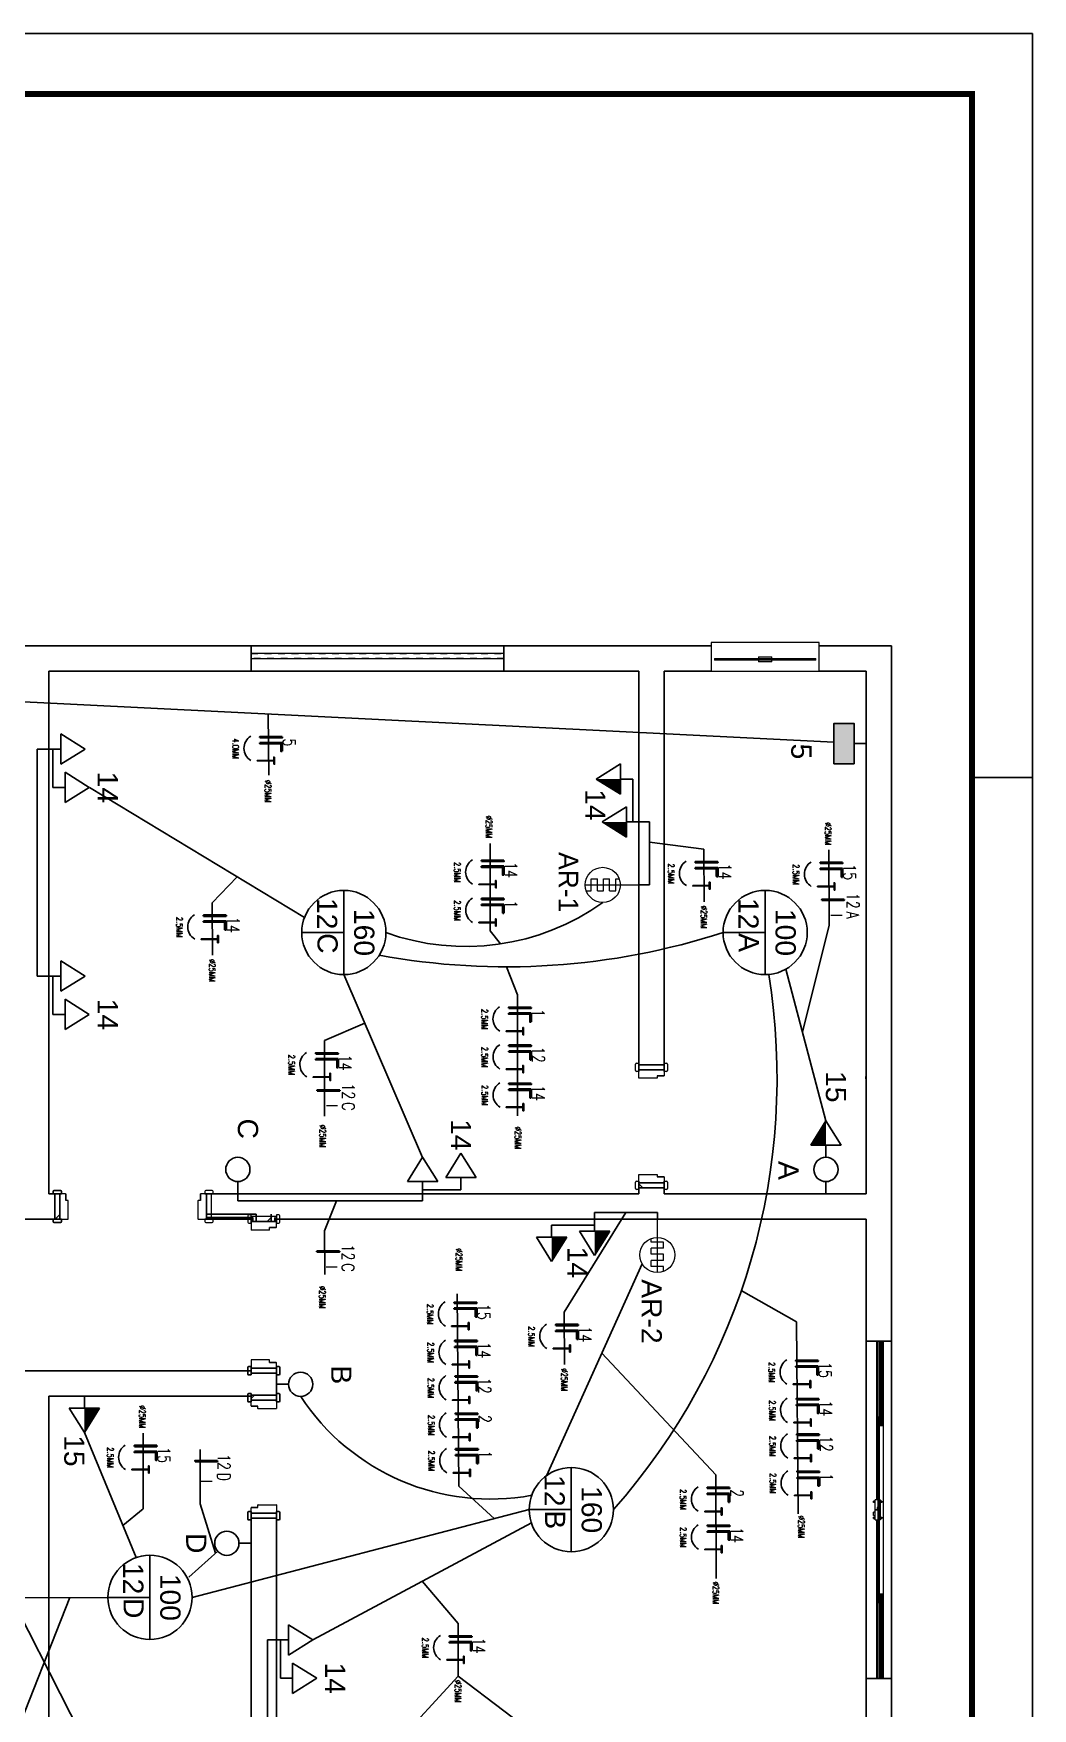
# Model space of a CAD drawing. Header units: metres. Extents: x 2012 to 4043, y 2396 to 4846.
# Drawn here: x 2147.51 to 2162.28, y 2409.18 to 2433.94 of the extents above; entities that cross this region are included whole.
import ezdxf
from ezdxf.enums import TextEntityAlignment as Align

# ---------------------------------------------------------------- set-up
doc = ezdxf.new("R2010")
doc.units = ezdxf.units.M
doc.linetypes.add('HIDDEN', pattern=[9.525, 6.35, -3.175])
doc.linetypes.add('Traço Curto', pattern=[0.0012, 0.0006, -0.0006])
for name, color, linetype, lineweight in [('A-FLOR-PATT', 8, 'Continuous', 9), ('A-GLAZ', 151, 'Continuous', 9), ('LAYERCOMUM', 252, 'Continuous', 25), ('REDE ELETRICA', 7, 'Continuous', 9), ('TOMADAS', 20, 'Continuous', 13)]:
    doc.layers.add(name, color=color, linetype=linetype, lineweight=lineweight)
for name, color, linetype in [('ARQ-ALVNARIA (Paredes)', 4, 'Continuous'), ('ARQ-ESQ-01', 1, 'Continuous'), ('ARQ-FOLHA', 7, 'Continuous'), ('ELETRODUTO EMBUTIDO LAJE PAREDE', 2, 'Continuous'), ('ELETRODUTO EMBUTIDO PISO', 2, 'HIDDEN'), ('ELETRODUTO LUMINÁRIA', 3, 'Continuous'), ('PDF3_DI-Barramento Fase 3', 4, 'Continuous'), ('PENA1', 2, 'Continuous')]:
    doc.layers.add(name, color=color, linetype=linetype)
doc.styles.add('GYN_Carimbo_Página', font='arial.ttf', dxfattribs={"height": 0.6})
doc.styles.add('GYN_Dispositivos', font='arial.ttf', dxfattribs={"height": 0.2})
doc.styles.add('ROMAND', font='romand__.ttf', dxfattribs={"width": 0.75})
doc.styles.get("Standard").update_dxf_attribs({"font": 'arial.ttf'})

# ---------------------------------------------------------------- blocks, each defined once
blk = doc.blocks.new('FOLHA A2')
at = {"layer": 'ARQ-FOLHA'}
for p, q in [((594, 0), (0, 0)), ((594, -420), (594, 0)), ((584, -123), (594, -123))]:
    blk.add_line(p, q, dxfattribs=at)
at = {"layer": 'ARQ-FOLHA', "const_width": 1}
blk.add_lwpolyline([(25, -410), (584, -410), (584, -10), (25, -10), (25, -410)], dxfattribs=at)
blk = doc.blocks.new('Janela de Vidro Temperado - 4 folhas _v01_ - 200 x 120 cm-1323315-1º PAVIMENTO')
at = {"layer": 'A-GLAZ', "linetype": 'Traço Curto'}
for p, q in [((-0.75, 0.075), (-0.75, -0.075)), ((-0.75, 0.03), (0.75, 0.03)), ((0.75, 0), (-0.75, 0)), ((0.75, 0.075), (0.75, -0.075))]:
    blk.add_line(p, q, dxfattribs=at)
at = {"layer": 'A-GLAZ'}
for p, q in [((-0.75, 0.03), (-0.75, 0)), ((0.75, 0.03), (-0.75, 0.03)), ((0.75, 0), (0.75, 0.03)), ((-0.75, 0), (0.75, 0))]:
    blk.add_line(p, q, dxfattribs=at)
blk = doc.blocks.new('*U94')
for p, q in [((-0.373, 0), (-0.416, 0)), ((0.373, 0), (-0.373, 0)), ((0, 0), (0, -0.373)), ((0.373, 0), (0.416, 0)), ((0, -0.373), (0, -0.416))]:
    blk.add_line(p, q)
blk.add_circle((0, 0), 0.416)
at = {"color": 7, "style": 'GYN_Dispositivos'}
blk.add_attdef('P', text='', height=0.2, dxfattribs=at).set_placement((0, 0.16), align=Align.BOTTOM_CENTER)
blk.add_attdef('CI', text='', height=0.2, dxfattribs=at).set_placement((-0.16, 0), align=Align.TOP_RIGHT)
blk.add_attdef('CM', text='', height=0.2, dxfattribs=at).set_placement((0.16, 0), align=Align.TOP_LEFT)
blk = doc.blocks.new('*U86')
for points in [[(0, 0.36), (-0.075, 0.24), (0, 0.24)], [(0, 0.24), (-0.075, 0.24), (-0.15, 0.12), (0, 0.12)]]:
    blk.add_hatch(color=256).paths.add_polyline_path(points)
for p, q in [((0, 0.36), (-0.15, 0.12)), ((0.15, 0.12), (0, 0.36)), ((-0.15, 0.12), (0.15, 0.12)), ((0, 0.12), (0, 0))]:
    blk.add_line(p, q)
at = {"layer": 'REDE ELETRICA', "style": 'GYN_Carimbo_Página'}
blk.add_attdef('CIRCUITO', text='', height=0.2, dxfattribs=at).set_placement((0, 0.542), align=Align.MIDDLE_CENTER)
blk = doc.blocks.new('*U81')
blk.add_line((0, 0.12), (0, 0))
blk.add_circle((0, 0.24), 0.12)
at = {"layer": 'REDE ELETRICA', "style": 'GYN_Carimbo_Página'}
blk.add_attdef('COMANDO', text='', height=0.2, dxfattribs=at).set_placement((0, 0.542), align=Align.MIDDLE_CENTER)
blk = doc.blocks.new('*U87')
blk.add_hatch(color=256).paths.add_polyline_path([(-0.2, 0.32), (-0.2, 0.12), (0.2, 0.12), (0.2, 0.32)])
blk.add_line((0, 0.12), (0, 0))
blk.add_lwpolyline([(-0.2, 0.12), (0.2, 0.12), (0.2, 0.32), (-0.2, 0.32)], close=True)
at = {"layer": 'REDE ELETRICA', "style": 'GYN_Carimbo_Página'}
blk.add_attdef('CIRCUITO', text='', height=0.2, dxfattribs=at).set_placement((0, 0.542), align=Align.MIDDLE_CENTER)
blk = doc.blocks.new('*U85')
for p, q in [((0, 0.36), (-0.15, 0.12)), ((0.15, 0.12), (0, 0.36)), ((-0.15, 0.12), (0.15, 0.12)), ((0, 0.12), (0, 0))]:
    blk.add_line(p, q)
at = {"layer": 'REDE ELETRICA', "style": 'GYN_Carimbo_Página'}
blk.add_attdef('CIRCUITO', text='', height=0.2, dxfattribs=at).set_placement((0, 0.542), align=Align.MIDDLE_CENTER)
blk = doc.blocks.new('TomadaAr')
at = {"layer": 'TOMADAS', "ltscale": 3}
for p, q in [((-0.0363, 0.311), (-0.0363, 0.2816)), ((0, 0.3175), (0, 0)), ((-0.0363, 0.2816), (0.0363, 0.2816)), ((-0.0363, 0.2453), (0.0363, 0.2453)), ((-0.0363, 0.2453), (-0.0363, 0.2089)), ((-0.0363, 0.2089), (0.0363, 0.2089)), ((0.0363, 0.2816), (0.0363, 0.2453)), ((0.0363, 0.2089), (0.0363, 0.1726)), ((-0.0363, 0.1726), (0.0363, 0.1726)), ((-0.0363, 0.1726), (-0.0363, 0.1363)), ((-0.0363, 0.1363), (0.0363, 0.1363)), ((0.0363, 0.1363), (0.0363, 0.1157))]:
    blk.add_line(p, q, dxfattribs=at)
blk.add_circle((0, 0.2133), 0.1042, dxfattribs=at)
blk.add_attdef('AR-CI', text='', height=0.12).set_placement((-0.0261, 0.357), align=Align.CENTER)

msp = doc.modelspace()

# ---------------------------------------------------------------- hatches: boundary and pattern name
at = {"layer": 'A-FLOR-PATT'}
h = msp.add_hatch(dxfattribs=at)
h.set_pattern_fill('FP_10', color=256, scale=2.492524, angle=90, style=0, pattern_type=2)
h.set_pattern_definition([(315, (2119.096, 2363.8828), (0.793116, 0.793116), []), (45, (2119.096, 2363.88275), (-0.396558, 0.396558), [])])
h.paths.add_polyline_path([(2150.729, 2414.132), (2151.102, 2414.132), (2151.102, 2414.207), (2150.729, 2414.207)], flags=0)
h.paths.add_polyline_path([(2150.729, 2416.45), (2150.729, 2416.375), (2151.102, 2416.375), (2151.102, 2416.45), (2150.842, 2416.45)], flags=0)
h = msp.add_hatch(dxfattribs=at)
h.set_pattern_fill('FP_11', color=256, scale=2.492524, angle=90, style=0, pattern_type=2)
h.set_pattern_definition([(315, (2119.096, 2363.8828), (0.793116, 0.793116), []), (45, (2119.096, 2363.88275), (-0.396558, 0.396558), [])])
h.paths.add_polyline_path([(2150.729, 2412.063), (2150.729, 2411.988), (2151.102, 2411.988), (2151.102, 2412.063)], flags=0)
h.paths.add_polyline_path([(2150.729, 2413.808), (2150.729, 2413.733), (2151.102, 2413.733), (2151.102, 2413.808), (2150.842, 2413.808)], flags=0)
for points in [[(2159.932, 2412.005), (2159.933, 2412.005), (2159.957, 2412.005)], [(2160.032, 2412.005), (2160.033, 2412.005), (2160.057, 2412.005)]]:
    msp.add_hatch(color=256, dxfattribs=at).paths.add_polyline_path(points, flags=0)
at = {"layer": 'ARQ-ALVNARIA (Paredes)'}
h = msp.add_hatch(dxfattribs=at)
h.set_pattern_fill('FP_13', color=256, scale=2.492524, angle=-90, style=0, pattern_type=2)
h.set_pattern_definition([(315, (2119.096, 2363.8828), (0.793116, 0.793116), []), (45, (2119.096, 2363.88275), (-0.396558, 0.396558), [])])
h.paths.add_polyline_path([(2156.461, 2416.874), (2156.835, 2416.874), (2156.835, 2416.949), (2156.461, 2416.949)], flags=0)
h.paths.add_polyline_path([(2156.461, 2418.619), (2156.835, 2418.619), (2156.835, 2418.693), (2156.461, 2418.693)], flags=0)
h = msp.add_hatch(dxfattribs=at)
h.set_pattern_fill('FP_9', color=256, scale=2.492524, angle=-180, style=0, pattern_type=2)
h.set_pattern_definition([(315, (2119.096, 2363.8828), (0.793116, 0.793116), []), (45, (2119.096, 2363.88275), (-0.396558, 0.396558), [])])
h.paths.add_polyline_path([(2147.825, 2416.413), (2147.9, 2416.413), (2147.9, 2416.787), (2147.825, 2416.787), (2147.825, 2416.647)], flags=0)
h.paths.add_polyline_path([(2150.068, 2416.787), (2150.068, 2416.413), (2150.143, 2416.413), (2150.143, 2416.787)], flags=0)

# ---------------------------------------------------------------- linework, layer by layer
at = {"layer": 'A-FLOR-PATT', "lineweight": 25}
for p, q in [((2150.729, 2424.513), (2150.729, 2424.887)), ((2154.467, 2424.887), (2154.467, 2424.513)), ((2150.068, 2416.787), (2150.068, 2416.413)), ((2150.803, 2416.487), (2150.068, 2416.487)), ((2150.754, 2416.438), (2150.068, 2416.438)), ((2150.741, 2416.425), (2150.068, 2416.425)), ((2150.068, 2416.413), (2150.729, 2416.413)), ((2150.729, 2416.413), (2150.729, 2416.375)), ((2150.729, 2416.375), (2151.102, 2416.375)), ((2150.741, 2416.375), (2150.741, 2416.425)), ((2150.754, 2416.375), (2150.754, 2416.438)), ((2150.803, 2416.487), (2150.803, 2416.375)), ((2151.028, 2416.487), (2151.028, 2416.375)), ((2151.078, 2416.375), (2151.078, 2416.438)), ((2151.09, 2416.413), (2151.078, 2416.413)), ((2151.09, 2416.375), (2151.09, 2416.413)), ((2151.102, 2416.375), (2151.102, 2416.413)), ((2159.826, 2414.606), (2160.032, 2414.606)), ((2160.069, 2414.606), (2160.2, 2414.606)), ((2150.729, 2414.207), (2150.729, 2414.169)), ((2150.729, 2413.808), (2150.729, 2413.82)), ((2150.729, 2413.796), (2150.729, 2413.733)), ((2150.729, 2413.733), (2151.102, 2413.733)), ((2160.032, 2409.621), (2159.826, 2409.621)), ((2160.2, 2409.621), (2160.069, 2409.621))]:
    msp.add_line(p, q, dxfattribs=at)
at = {"layer": 'A-FLOR-PATT'}
for p, q in [((2159.128, 2424.937), (2157.533, 2424.937)), ((2157.533, 2424.937), (2157.533, 2424.513)), ((2157.583, 2424.7), (2159.079, 2424.7)), ((2157.583, 2424.7), (2157.583, 2424.675)), ((2158.231, 2424.725), (2158.431, 2424.725)), ((2158.231, 2424.725), (2158.231, 2424.7)), ((2158.431, 2424.7), (2158.431, 2424.725)), ((2159.079, 2424.675), (2159.079, 2424.7)), ((2159.128, 2424.513), (2159.128, 2424.937)), ((2157.533, 2424.513), (2159.128, 2424.513)), ((2159.079, 2424.675), (2157.583, 2424.675)), ((2158.231, 2424.675), (2158.231, 2424.65)), ((2158.431, 2424.65), (2158.231, 2424.65)), ((2158.431, 2424.65), (2158.431, 2424.675)), ((2156.835, 2418.536), (2156.835, 2418.531)), ((2159.818, 2418.521), (2159.826, 2418.529)), ((2159.818, 2418.486), (2159.818, 2418.521)), ((2156.835, 2417.036), (2156.835, 2417.031)), ((2159.976, 2414.606), (2159.976, 2412.262)), ((2159.976, 2414.606), (2159.976, 2412.262)), ((2159.995, 2414.606), (2159.995, 2413.484)), ((2160.02, 2414.606), (2160.02, 2413.484)), ((2160.063, 2414.599), (2160.038, 2414.599)), ((2160.038, 2414.599), (2160.038, 2413.366)), ((2160.063, 2413.366), (2160.063, 2414.599)), ((2160.076, 2414.606), (2160.076, 2409.621)), ((2160.076, 2414.606), (2160.076, 2409.621)), ((2150.729, 2413.651), (2150.729, 2413.646)), ((2159.995, 2413.484), (2159.995, 2412.119)), ((2160.02, 2413.484), (2159.995, 2413.484)), ((2160.02, 2412.119), (2160.02, 2413.484)), ((2160.038, 2413.366), (2160.063, 2413.366)), ((2150.729, 2412.15), (2150.729, 2412.145)), ((2159.957, 2412.241), (2159.932, 2412.241)), ((2159.932, 2412.229), (2159.932, 2412.241)), ((2159.932, 2412.221), (2159.932, 2412.229)), ((2159.932, 2412.229), (2159.957, 2412.229)), ((2159.957, 2412.221), (2159.932, 2412.221)), ((2159.957, 2412.221), (2159.932, 2412.221)), ((2159.957, 2412.078), (2159.932, 2412.078)), ((2159.932, 2412.028), (2159.932, 2412.078)), ((2159.995, 2412.263), (2159.957, 2412.263)), ((2159.957, 2412.238), (2159.957, 2412.263)), ((2159.957, 2412.113), (2159.957, 2412.238)), ((2159.957, 2411.988), (2159.957, 2412.113)), ((2159.957, 2412.113), (2159.988, 2412.113)), ((2159.988, 2412.113), (2159.957, 2412.113)), ((2159.995, 2412.15), (2159.988, 2412.15)), ((2159.988, 2412.15), (2159.988, 2412.113)), ((2159.988, 2412.113), (2160.026, 2412.113)), ((2159.995, 2412.119), (2159.995, 2412.15)), ((2160.02, 2412.119), (2159.995, 2412.119)), ((2159.995, 2412.119), (2160.02, 2412.119)), ((2159.995, 2412.113), (2159.995, 2410.742)), ((2160.02, 2412.113), (2159.995, 2412.113)), ((2160.032, 2412.263), (2160.02, 2412.263)), ((2160.026, 2412.15), (2160.02, 2412.15)), ((2160.02, 2412.15), (2160.02, 2412.119)), ((2160.02, 2410.742), (2160.02, 2412.113)), ((2160.026, 2412.113), (2160.026, 2412.15)), ((2160.026, 2412.113), (2160.032, 2412.113)), ((2160.032, 2412.113), (2160.026, 2412.113)), ((2160.032, 2412.262), (2160.032, 2412.263)), ((2160.032, 2412.263), (2160.032, 2412.238)), ((2160.057, 2412.241), (2160.032, 2412.241)), ((2160.032, 2412.238), (2160.032, 2412.113)), ((2160.032, 2412.229), (2160.057, 2412.229)), ((2160.057, 2412.221), (2160.032, 2412.221)), ((2160.057, 2412.221), (2160.032, 2412.221)), ((2160.032, 2412.113), (2160.032, 2411.988)), ((2160.057, 2412.241), (2160.057, 2412.229)), ((2160.057, 2412.229), (2160.057, 2412.221)), ((2159.932, 2412.028), (2159.957, 2412.028)), ((2159.932, 2411.998), (2159.932, 2412.005)), ((2159.932, 2412.005), (2159.957, 2412.005)), ((2159.932, 2412.005), (2159.957, 2412.005)), ((2159.932, 2411.986), (2159.932, 2411.998)), ((2159.957, 2411.998), (2159.932, 2411.998)), ((2159.932, 2411.986), (2159.957, 2411.986)), ((2159.957, 2411.964), (2159.957, 2411.988)), ((2159.957, 2411.964), (2159.995, 2411.964)), ((2159.976, 2411.964), (2159.976, 2409.621)), ((2159.976, 2411.964), (2159.976, 2409.621)), ((2160.02, 2411.964), (2160.032, 2411.964)), ((2160.032, 2412.005), (2160.057, 2412.005)), ((2160.032, 2412.005), (2160.057, 2412.005)), ((2160.057, 2411.998), (2160.032, 2411.998)), ((2160.032, 2411.988), (2160.032, 2411.964)), ((2160.032, 2411.986), (2160.057, 2411.986)), ((2160.032, 2411.964), (2160.032, 2411.964)), ((2160.057, 2412.005), (2160.057, 2411.998)), ((2160.057, 2411.998), (2160.057, 2411.986)), ((2160.063, 2410.861), (2160.038, 2410.861)), ((2160.038, 2410.861), (2160.038, 2409.627)), ((2160.063, 2409.627), (2160.063, 2410.861)), ((2159.995, 2410.742), (2160.02, 2410.742)), ((2159.995, 2410.742), (2159.995, 2409.621)), ((2160.02, 2410.742), (2160.02, 2409.621)), ((2160.038, 2409.627), (2160.063, 2409.627))]:
    msp.add_line(p, q, dxfattribs=at)
at = {"layer": 'A-FLOR-PATT', "lineweight": 15}
for p, q in [((2156.412, 2418.609), (2156.412, 2418.703)), ((2156.427, 2418.718), (2156.461, 2418.718)), ((2156.461, 2418.594), (2156.427, 2418.594)), ((2156.461, 2418.619), (2156.461, 2418.693)), ((2156.461, 2418.496), (2156.461, 2418.619)), ((2156.736, 2418.531), (2156.835, 2418.531)), ((2156.736, 2418.531), (2156.736, 2418.496)), ((2156.83, 2418.531), (2156.736, 2418.531)), ((2156.835, 2418.718), (2156.87, 2418.718)), ((2156.835, 2418.693), (2156.835, 2418.619)), ((2156.835, 2418.619), (2156.835, 2418.536)), ((2156.87, 2418.594), (2156.835, 2418.594)), ((2156.885, 2418.703), (2156.885, 2418.609)), ((2156.733, 2418.494), (2156.464, 2418.494)), ((2156.461, 2416.949), (2156.461, 2417.071)), ((2156.464, 2417.073), (2156.733, 2417.073)), ((2156.736, 2417.071), (2156.736, 2417.036)), ((2156.835, 2417.036), (2156.736, 2417.036)), ((2156.736, 2417.036), (2156.83, 2417.036)), ((2156.835, 2417.031), (2156.835, 2416.949)), ((2147.9, 2416.787), (2147.825, 2416.787)), ((2147.982, 2416.787), (2147.9, 2416.787)), ((2147.987, 2416.787), (2147.987, 2416.687)), ((2147.987, 2416.687), (2147.987, 2416.782)), ((2149.981, 2416.687), (2149.981, 2416.787)), ((2149.981, 2416.782), (2149.981, 2416.687)), ((2150.068, 2416.787), (2149.986, 2416.787)), ((2150.043, 2416.821), (2150.043, 2416.787)), ((2150.043, 2416.787), (2150.168, 2416.787)), ((2150.153, 2416.836), (2150.058, 2416.836)), ((2150.068, 2416.787), (2150.068, 2416.413)), ((2150.143, 2416.787), (2150.068, 2416.787)), ((2150.068, 2416.413), (2150.068, 2416.787)), ((2150.143, 2416.413), (2150.143, 2416.787)), ((2150.168, 2416.787), (2150.168, 2416.821)), ((2156.412, 2416.864), (2156.412, 2416.959)), ((2156.427, 2416.974), (2156.461, 2416.974)), ((2156.461, 2416.849), (2156.427, 2416.849)), ((2156.461, 2416.874), (2156.461, 2416.949)), ((2156.835, 2416.974), (2156.87, 2416.974)), ((2156.835, 2416.949), (2156.835, 2416.874)), ((2156.87, 2416.849), (2156.835, 2416.849)), ((2156.885, 2416.959), (2156.885, 2416.864)), ((2148.022, 2416.687), (2147.987, 2416.687)), ((2148.024, 2416.415), (2148.024, 2416.684)), ((2149.943, 2416.684), (2149.943, 2416.415)), ((2149.981, 2416.687), (2149.946, 2416.687)), ((2147.825, 2416.413), (2147.9, 2416.413)), ((2147.9, 2416.413), (2148.022, 2416.413)), ((2149.946, 2416.413), (2150.068, 2416.413)), ((2150.168, 2416.413), (2150.043, 2416.413)), ((2150.043, 2416.413), (2150.043, 2416.378)), ((2150.058, 2416.363), (2150.153, 2416.363)), ((2150.068, 2416.413), (2150.143, 2416.413)), ((2150.168, 2416.378), (2150.168, 2416.413)), ((2150.679, 2416.46), (2150.679, 2416.365)), ((2150.729, 2416.475), (2150.694, 2416.475)), ((2150.694, 2416.35), (2150.729, 2416.35)), ((2150.729, 2416.35), (2150.729, 2416.475)), ((2151.102, 2416.45), (2150.729, 2416.45)), ((2150.729, 2416.45), (2150.729, 2416.375)), ((2150.729, 2416.375), (2151.102, 2416.375)), ((2151.102, 2416.375), (2150.729, 2416.375)), ((2150.729, 2416.375), (2150.729, 2416.253)), ((2151.102, 2416.288), (2151.003, 2416.288)), ((2151.003, 2416.253), (2151.003, 2416.288)), ((2151.003, 2416.288), (2151.098, 2416.288)), ((2151.137, 2416.475), (2151.102, 2416.475)), ((2151.102, 2416.475), (2151.102, 2416.35)), ((2151.102, 2416.375), (2151.102, 2416.45)), ((2151.102, 2416.293), (2151.102, 2416.375)), ((2151.102, 2416.35), (2151.137, 2416.35)), ((2151.152, 2416.365), (2151.152, 2416.46)), ((2150.731, 2416.251), (2151, 2416.251)), ((2160.069, 2414.606), (2160.032, 2414.606)), ((2160.032, 2414.606), (2160.032, 2414.568)), ((2160.032, 2414.568), (2160.038, 2414.568)), ((2160.038, 2414.568), (2160.038, 2414.599)), ((2160.038, 2414.599), (2160.063, 2414.599)), ((2160.063, 2414.599), (2160.063, 2414.568)), ((2160.063, 2414.568), (2160.069, 2414.568)), ((2160.069, 2414.568), (2160.069, 2414.606)), ((2150.729, 2414.329), (2150.729, 2414.207)), ((2151, 2414.331), (2150.731, 2414.331)), ((2151.003, 2414.294), (2151.003, 2414.329)), ((2151.003, 2414.294), (2151.102, 2414.294)), ((2151.098, 2414.294), (2151.003, 2414.294)), ((2151.102, 2414.207), (2151.102, 2414.289)), ((2150.729, 2414.207), (2150.729, 2414.132)), ((2151.102, 2414.132), (2151.102, 2414.207)), ((2150.729, 2413.733), (2150.729, 2413.808)), ((2151.102, 2413.808), (2151.102, 2413.733)), ((2151.102, 2413.733), (2150.729, 2413.733)), ((2150.729, 2413.651), (2150.729, 2413.733)), ((2150.729, 2413.646), (2150.828, 2413.646)), ((2150.828, 2413.646), (2150.734, 2413.646)), ((2150.828, 2413.611), (2150.828, 2413.646)), ((2151.1, 2413.609), (2150.831, 2413.609)), ((2151.102, 2413.733), (2151.102, 2413.611)), ((2160.038, 2413.397), (2160.032, 2413.397)), ((2160.032, 2413.397), (2160.032, 2413.359)), ((2160.032, 2413.359), (2160.069, 2413.359)), ((2160.038, 2413.366), (2160.038, 2413.397)), ((2160.063, 2413.366), (2160.038, 2413.366)), ((2160.069, 2413.397), (2160.063, 2413.397)), ((2160.063, 2413.397), (2160.063, 2413.366)), ((2160.069, 2413.359), (2160.069, 2413.397)), ((2150.828, 2412.15), (2150.729, 2412.15)), ((2150.729, 2412.063), (2150.729, 2412.145)), ((2150.729, 2411.988), (2150.729, 2412.063)), ((2150.734, 2412.15), (2150.828, 2412.15)), ((2150.828, 2412.15), (2150.828, 2412.185)), ((2150.831, 2412.188), (2151.1, 2412.188)), ((2151.102, 2412.185), (2151.102, 2412.063)), ((2151.102, 2412.063), (2151.102, 2411.988)), ((2160.069, 2410.867), (2160.032, 2410.867)), ((2160.032, 2410.867), (2160.032, 2410.829)), ((2160.032, 2410.829), (2160.038, 2410.829)), ((2160.038, 2410.829), (2160.038, 2410.861)), ((2160.038, 2410.861), (2160.063, 2410.861)), ((2160.063, 2410.861), (2160.063, 2410.829)), ((2160.063, 2410.829), (2160.069, 2410.829)), ((2160.069, 2410.829), (2160.069, 2410.867)), ((2160.038, 2409.658), (2160.032, 2409.658)), ((2160.032, 2409.658), (2160.032, 2409.621)), ((2160.032, 2409.621), (2160.069, 2409.621)), ((2160.038, 2409.627), (2160.038, 2409.658)), ((2160.063, 2409.627), (2160.038, 2409.627)), ((2160.069, 2409.658), (2160.063, 2409.658)), ((2160.063, 2409.658), (2160.063, 2409.627)), ((2160.069, 2409.621), (2160.069, 2409.658))]:
    msp.add_line(p, q, dxfattribs=at)
for centre, radius, start, end in [((2156.427, 2418.703), 0.015, 90, 180), ((2156.427, 2418.609), 0.015, 180, 270), ((2156.83, 2418.536), 0.00499, 270, 0), ((2156.87, 2418.703), 0.015, 0, 90), ((2156.87, 2418.609), 0.015, 270, 0), ((2156.464, 2418.496), 0.00249, 180, 270), ((2156.733, 2418.496), 0.00249, 270, 0), ((2156.464, 2417.071), 0.00249, 90, 180), ((2156.733, 2417.071), 0.00249, 0, 90), ((2156.83, 2417.031), 0.00499, 0, 90), ((2147.982, 2416.782), 0.00499, 0, 90), ((2149.986, 2416.782), 0.00499, 90, 180), ((2150.058, 2416.821), 0.015, 90, 180), ((2150.153, 2416.821), 0.015, 0, 90), ((2156.427, 2416.959), 0.015, 90, 180), ((2156.427, 2416.864), 0.015, 180, 270), ((2156.87, 2416.959), 0.015, 0, 90), ((2156.87, 2416.864), 0.015, 270, 0), ((2148.022, 2416.684), 0.00249, 0, 90), ((2149.946, 2416.684), 0.00249, 90, 180), ((2148.022, 2416.415), 0.00249, 270, 0), ((2149.946, 2416.415), 0.00249, 180, 270), ((2150.058, 2416.378), 0.015, 180, 270), ((2150.153, 2416.378), 0.015, 270, 0), ((2150.694, 2416.46), 0.015, 90, 180), ((2150.694, 2416.365), 0.015, 180, 270), ((2151.098, 2416.293), 0.00499, 270, 0), ((2151.137, 2416.46), 0.015, 0, 90), ((2151.137, 2416.365), 0.015, 270, 0), ((2150.731, 2416.253), 0.00249, 180, 270), ((2151, 2416.253), 0.00249, 270, 0), ((2150.731, 2414.329), 0.00249, 90, 180), ((2151, 2414.329), 0.00249, 0, 90), ((2151.098, 2414.289), 0.00499, 0, 90), ((2150.734, 2413.651), 0.00499, 180, 270), ((2150.831, 2413.611), 0.00249, 180, 270), ((2151.1, 2413.611), 0.00249, 270, 0), ((2150.734, 2412.145), 0.00499, 90, 180), ((2150.831, 2412.185), 0.00249, 90, 180), ((2151.1, 2412.185), 0.00249, 0, 90)]:
    msp.add_arc(centre, radius, start, end, dxfattribs=at)
at = {"layer": 'ARQ-ALVNARIA (Paredes)'}
for p, q in [((2150.729, 2424.887), (2147.364, 2424.887)), ((2157.533, 2424.887), (2154.467, 2424.887)), ((2160.2, 2424.887), (2159.128, 2424.887)), ((2160.2, 2414.606), (2160.2, 2424.887)), ((2147.738, 2424.513), (2150.729, 2424.513)), ((2147.738, 2416.787), (2147.738, 2424.513)), ((2154.467, 2424.513), (2156.461, 2424.513)), ((2156.461, 2424.513), (2156.461, 2418.619)), ((2156.835, 2424.513), (2157.533, 2424.513)), ((2156.835, 2418.619), (2156.835, 2424.513)), ((2159.128, 2424.513), (2159.826, 2424.513)), ((2159.826, 2424.513), (2159.826, 2416.787)), ((2156.461, 2418.718), (2156.461, 2418.594)), ((2156.461, 2418.693), (2156.835, 2418.693)), ((2156.461, 2418.619), (2156.835, 2418.619)), ((2156.835, 2418.619), (2156.461, 2418.619)), ((2156.461, 2418.619), (2156.835, 2418.619)), ((2156.835, 2418.594), (2156.835, 2418.718)), ((2147.9, 2416.787), (2147.738, 2416.787)), ((2147.8, 2416.821), (2147.8, 2416.787)), ((2147.8, 2416.787), (2147.925, 2416.787)), ((2147.91, 2416.836), (2147.815, 2416.836)), ((2147.825, 2416.787), (2147.825, 2416.413)), ((2147.9, 2416.413), (2147.9, 2416.787)), ((2147.9, 2416.413), (2147.9, 2416.787)), ((2147.9, 2416.787), (2147.9, 2416.413)), ((2147.925, 2416.787), (2147.925, 2416.821)), ((2156.461, 2416.787), (2150.068, 2416.787)), ((2156.461, 2416.974), (2156.461, 2416.849)), ((2156.835, 2416.949), (2156.461, 2416.949)), ((2156.461, 2416.949), (2156.461, 2416.787)), ((2156.461, 2416.949), (2156.835, 2416.949)), ((2156.835, 2416.949), (2156.461, 2416.949)), ((2156.835, 2416.874), (2156.461, 2416.874)), ((2156.835, 2416.849), (2156.835, 2416.974)), ((2156.835, 2416.787), (2156.835, 2416.949)), ((2159.826, 2416.787), (2156.835, 2416.787)), ((2147.364, 2416.413), (2147.9, 2416.413)), ((2147.925, 2416.413), (2147.8, 2416.413)), ((2147.8, 2416.413), (2147.8, 2416.378)), ((2147.815, 2416.363), (2147.91, 2416.363)), ((2147.925, 2416.378), (2147.925, 2416.413)), ((2151.102, 2416.413), (2159.826, 2416.413)), ((2159.826, 2416.413), (2159.826, 2414.606)), ((2150.729, 2414.169), (2147.202, 2414.169)), ((2150.679, 2414.217), (2150.679, 2414.122)), ((2150.729, 2414.232), (2150.694, 2414.232)), ((2150.694, 2414.107), (2150.729, 2414.107)), ((2150.729, 2414.107), (2150.729, 2414.232)), ((2151.102, 2414.207), (2150.729, 2414.207)), ((2151.102, 2414.207), (2150.729, 2414.207)), ((2150.729, 2414.207), (2151.102, 2414.207)), ((2150.729, 2414.132), (2151.102, 2414.132)), ((2151.102, 2414.232), (2151.102, 2414.107)), ((2151.137, 2414.232), (2151.102, 2414.232)), ((2151.102, 2413.733), (2151.102, 2414.207)), ((2151.102, 2414.107), (2151.137, 2414.107)), ((2151.152, 2414.122), (2151.152, 2414.217)), ((2147.738, 2407.813), (2147.738, 2413.796)), ((2147.738, 2413.796), (2150.729, 2413.796)), ((2150.679, 2413.723), (2150.679, 2413.818)), ((2150.694, 2413.833), (2150.729, 2413.833)), ((2150.729, 2413.833), (2150.729, 2413.708)), ((2150.729, 2413.808), (2151.102, 2413.808)), ((2151.102, 2413.833), (2151.137, 2413.833)), ((2151.102, 2413.708), (2151.102, 2413.833)), ((2151.152, 2413.818), (2151.152, 2413.723)), ((2150.729, 2413.708), (2150.694, 2413.708)), ((2150.729, 2413.733), (2151.102, 2413.733)), ((2151.137, 2413.708), (2151.102, 2413.708)), ((2150.679, 2411.978), (2150.679, 2412.073)), ((2150.694, 2412.088), (2150.729, 2412.088)), ((2150.729, 2412.088), (2150.729, 2411.964)), ((2150.729, 2412.063), (2150.729, 2407.813)), ((2151.102, 2412.063), (2150.729, 2412.063)), ((2150.729, 2412.063), (2151.102, 2412.063)), ((2151.102, 2412.063), (2150.729, 2412.063)), ((2151.102, 2412.088), (2151.137, 2412.088)), ((2151.102, 2411.964), (2151.102, 2412.088)), ((2151.102, 2407.813), (2151.102, 2412.063)), ((2151.152, 2412.073), (2151.152, 2411.978)), ((2150.729, 2411.964), (2150.694, 2411.964)), ((2151.102, 2411.988), (2150.729, 2411.988)), ((2151.137, 2411.964), (2151.102, 2411.964)), ((2159.826, 2409.621), (2159.826, 2407.813)), ((2160.2, 2407.44), (2160.2, 2409.621))]:
    msp.add_line(p, q, dxfattribs=at)
for centre, start, end in [((2147.815, 2416.821), 90, 180), ((2147.91, 2416.821), 0, 90), ((2147.815, 2416.378), 180, 270), ((2147.91, 2416.378), 270, 0), ((2150.694, 2414.217), 90, 180), ((2150.694, 2414.122), 180, 270), ((2151.137, 2414.217), 0, 90), ((2151.137, 2414.122), 270, 0), ((2150.694, 2413.818), 90, 180), ((2151.137, 2413.818), 0, 90), ((2150.694, 2413.723), 180, 270), ((2151.137, 2413.723), 270, 0), ((2150.694, 2412.073), 90, 180), ((2151.137, 2412.073), 0, 90), ((2150.694, 2411.978), 180, 270), ((2151.137, 2411.978), 270, 0)]:
    msp.add_arc(centre, 0.015, start, end, dxfattribs=at)
at = {"layer": 'ARQ-ESQ-01'}
for p, q in [((2150.729, 2424.887), (2154.467, 2424.887)), ((2154.467, 2424.513), (2150.729, 2424.513)), ((2159.826, 2414.606), (2159.826, 2409.621)), ((2160.2, 2414.606), (2160.2, 2409.621))]:
    msp.add_line(p, q, dxfattribs=at)
at = {"layer": 'ELETRODUTO EMBUTIDO LAJE PAREDE'}
for p, q in [((2140.325, 2424.41), (2159.348, 2423.466)), ((2140.325, 2424.302), (2148.216, 2408.784)), ((2158.637, 2420.109), (2159.229, 2417.863)), ((2156.737, 2416.508), (2155.807, 2416.508)), ((2155.807, 2416.413), (2155.807, 2416.508)), ((2156.737, 2416.413), (2156.737, 2416.508)), ((2155.095, 2412.617), (2156.514, 2415.749)), ((2149.028, 2411.406), (2148.265, 2413.257)), ((2149.855, 2410.819), (2154.843, 2412.116)), ((2154.873, 2411.923), (2151.641, 2410.19)), ((2149.81, 2411.12), (2150.236, 2411.5)), ((2146.49, 2410.811), (2148.611, 2410.819)), ((2151.102, 2410.19), (2150.973, 2410.19)), ((2150.973, 2410.19), (2150.973, 2407.7))]:
    msp.add_line(p, q, dxfattribs=at)
for centre, radius, start, end in [((2154.505, 2430.489), 10.347, 259.5176, 288.0348), ((2148.888, 2418.495), 9.618, 318.4588, 9.1882), ((2154.271, 2415.629), 3.357, 213.1944, 280.4454)]:
    msp.add_arc(centre, radius, start, end, dxfattribs=at)
at = {"layer": 'ELETRODUTO EMBUTIDO PISO'}
for p, q in [((2147.738, 2423.363), (2147.565, 2423.363)), ((2147.565, 2423.363), (2147.565, 2420.005)), ((2151.519, 2420.873), (2148.337, 2422.796)), ((2156.461, 2422.285), (2156.622, 2422.285)), ((2156.622, 2421.354), (2156.622, 2422.285)), ((2156.461, 2421.354), (2156.622, 2421.354)), ((2147.738, 2420.005), (2147.565, 2420.005)), ((2152.1, 2420.028), (2153.265, 2417.325)), ((2150.533, 2416.787), (2150.533, 2416.682)), ((2153.265, 2416.787), (2153.265, 2416.682)), ((2153.265, 2416.682), (2150.533, 2416.682))]:
    msp.add_line(p, q, dxfattribs=at)
msp.add_arc((2153.903, 2423.923), 3.48, 250.1584, 305.6279, dxfattribs=at)
at = {"layer": 'ELETRODUTO LUMINÁRIA'}
for p, q in [((2147.798, 2422.796), (2147.798, 2423.363)), ((2156.372, 2422.285), (2156.372, 2422.919)), ((2147.798, 2419.438), (2147.798, 2420.005)), ((2153.832, 2416.847), (2153.265, 2416.847)), ((2155.807, 2416.323), (2155.173, 2416.323)), ((2151.163, 2409.623), (2151.163, 2410.19))]:
    msp.add_line(p, q, dxfattribs=at)
at = {"layer": 'LAYERCOMUM', "linetype": 'Continuous'}
for p, q in [((2150.982, 2423.89), (2150.989, 2422.975)), ((2154.262, 2421.968), (2154.265, 2420.673)), ((2157.425, 2421.88), (2157.428, 2421.103)), ((2159.272, 2421.87), (2159.275, 2420.751)), ((2150.154, 2421.09), (2150.157, 2420.313)), ((2154.667, 2419.729), (2154.67, 2417.941)), ((2151.812, 2419.053), (2151.815, 2417.935)), ((2151.816, 2416.239, -0.422), (2151.818, 2415.593, -0.422)), ((2153.778, 2415.308), (2153.801, 2412.465)), ((2155.36, 2415.038), (2155.363, 2414.261)), ((2158.794, 2414.895), (2158.817, 2412.052)), ((2149.131, 2413.249), (2149.134, 2412.13)), ((2149.974, 2413.005), (2149.977, 2412.204)), ((2157.602, 2412.629), (2157.605, 2411.096)), ((2153.79, 2410.433), (2153.793, 2409.656))]:
    msp.add_line(p, q, dxfattribs=at)
at = {"layer": 'LAYERCOMUM'}
for p, q in [((2157.425, 2421.88), (2156.622, 2421.984)), ((2150.154, 2421.09), (2150.525, 2421.473)), ((2159.275, 2420.751), (2158.881, 2419.183)), ((2154.265, 2420.673), (2154.418, 2420.482)), ((2154.667, 2419.729), (2154.505, 2420.142)), ((2151.812, 2419.053), (2152.409, 2419.31)), ((2151.816, 2416.239, -0.422), (2151.994, 2416.682)), ((2155.36, 2415.038), (2156.272, 2416.508)), ((2158.794, 2414.895), (2157.978, 2415.355)), ((2157.602, 2412.629), (2155.916, 2414.43)), ((2154.326, 2411.982), (2153.801, 2412.465)), ((2149.134, 2412.13), (2148.832, 2411.881)), ((2149.977, 2412.204), (2150.203, 2411.471)), ((2153.79, 2410.433), (2153.257, 2411.057)), ((2146.471, 2406.821), (2148.049, 2410.817)), ((2153.793, 2409.656), (2151.988, 2407.7)), ((2153.793, 2409.656), (2156.368, 2407.7))]:
    msp.add_line(p, q, dxfattribs=at)
at = {"layer": 'PENA1'}
for centre in [(2150.834, 2423.373), (2154.112, 2421.545), (2157.274, 2421.524), (2159.121, 2421.513), (2154.113, 2420.98), (2150.003, 2420.734), (2154.516, 2419.372), (2151.661, 2418.696), (2154.518, 2418.812), (2154.519, 2418.248), (2153.71, 2415.011), (2155.209, 2414.681), (2153.717, 2414.445), (2158.762, 2414.152), (2153.721, 2413.919), (2153.726, 2413.369), (2158.769, 2413.586), (2148.98, 2412.892), (2158.773, 2413.06), (2153.73, 2412.843), (2158.778, 2412.51), (2157.451, 2412.272), (2157.452, 2411.712), (2153.639, 2410.077)]:
    msp.add_arc(centre, 0.211, 121.9194, 239.0111, dxfattribs=at)

# ---------------------------------------------------------------- block references
at = {"layer": 'A-FLOR-PATT', "xscale": 2.492523972689149, "yscale": 2.492523972689149, "zscale": 2.492523972689149}
msp.add_blockref('Janela de Vidro Temperado - 4 folhas _v01_ - 200 x 120 cm-1323315-1º PAVIMENTO', (2152.598, 2424.7), dxfattribs=at)
at = {"layer": 'ARQ-FOLHA', "xscale": 0.08944633452801547, "yscale": 0.08944633452801547, "zscale": 0.08944633452801547}
msp.add_blockref('FOLHA A2', (2109.153, 2433.943), dxfattribs=at)
at = {"layer": 'ELETRODUTO LUMINÁRIA'}
ref = msp.add_blockref('*U87', (2159.826, 2423.443), dxfattribs=dict(at, xscale=1.49551438361349, yscale=1.49551438361349, zscale=1.49551438361349, rotation=89.99999999999999))
ref.add_attrib('CIRCUITO', '5', dxfattribs={"layer": 'REDE ELETRICA', "height": 0.299, "rotation": 270, "style": 'GYN_Carimbo_Página'}).set_placement((2159.016, 2423.443), align=Align.TOP_LEFT)
at = {"layer": 'ELETRODUTO LUMINÁRIA', "xscale": 1.49551438361349, "yscale": 1.49551438361349, "zscale": 1.49551438361349}
for name, p, rotation in [('*U85', (2147.738, 2423.363), 270), ('*U86', (2156.461, 2422.285), 89.99999999999999), ('*U85', (2147.738, 2420.005), 270), ('*U86', (2155.807, 2416.413), 180), ('*U85', (2151.102, 2410.19), 270)]:
    msp.add_blockref(name, p, dxfattribs=dict(at, rotation=rotation))
at = {"layer": 'ELETRODUTO LUMINÁRIA', "xscale": 1.49551438361349, "yscale": 1.49551438361349, "zscale": 1.49551438361349, "rotation": 270}
for p in [(2147.798, 2422.796), (2147.798, 2419.438), (2151.163, 2409.623)]:
    msp.add_blockref('*U85', p, dxfattribs=at).add_auto_attribs({'CIRCUITO': '14'})
at = {"layer": 'ELETRODUTO LUMINÁRIA'}
ref = msp.add_blockref('*U86', (2156.372, 2422.919), dxfattribs=dict(at, xscale=1.49551438361349, yscale=1.49551438361349, zscale=1.49551438361349, rotation=89.99999999999999))
ref.add_attrib('CIRCUITO', '14', dxfattribs={"layer": 'REDE ELETRICA', "height": 0.2991, "rotation": 270, "style": 'GYN_Carimbo_Página'}).set_placement((2155.82, 2422.537), align=Align.MIDDLE_CENTER)
ref = msp.add_blockref('*U94', (2152.1, 2420.65), dxfattribs=dict(at, xscale=1.49551438361349, yscale=1.49551438361349, zscale=1.49551438361349, rotation=270))
ref.add_attrib('P', '160', dxfattribs={"layer": '0', "color": 7, "height": 0.2991, "rotation": 270, "style": 'GYN_Dispositivos'}).set_placement((2152.163, 2420.65), align=Align.BOTTOM_CENTER)
ref.add_attrib('CI', '12', dxfattribs={"layer": '0', "color": 7, "height": 0.2991, "rotation": 270, "style": 'GYN_Dispositivos'}).set_placement((2152.002, 2420.695), align=Align.TOP_RIGHT)
ref.add_attrib('CM', 'C', dxfattribs={"layer": '0', "color": 7, "height": 0.299, "rotation": 270, "style": 'GYN_Dispositivos'}).set_placement((2152.009, 2420.64), align=Align.TOP_LEFT)
ref = msp.add_blockref('*U94', (2158.331, 2420.65), dxfattribs=dict(at, xscale=1.49551438361349, yscale=1.49551438361349, zscale=1.49551438361349, rotation=270))
ref.add_attrib('P', '100', dxfattribs={"layer": '0', "color": 7, "height": 0.2991, "rotation": 270, "style": 'GYN_Dispositivos'}).set_placement((2158.394, 2420.65), align=Align.BOTTOM_CENTER)
ref.add_attrib('CI', '12', dxfattribs={"layer": '0', "color": 7, "height": 0.2991, "rotation": 270, "style": 'GYN_Dispositivos'}).set_placement((2158.233, 2420.695), align=Align.TOP_RIGHT)
ref.add_attrib('CM', 'A', dxfattribs={"layer": '0', "color": 7, "height": 0.299, "rotation": 270, "style": 'GYN_Dispositivos'}).set_placement((2158.24, 2420.64), align=Align.TOP_LEFT)
ref = msp.add_blockref('*U86', (2159.229, 2417.325), dxfattribs=dict(at, xscale=1.49551438361349, yscale=1.49551438361349, zscale=1.49551438361349))
ref.add_attrib('CIRCUITO', '15', dxfattribs={"layer": 'REDE ELETRICA', "height": 0.2991, "rotation": 270, "style": 'GYN_Carimbo_Página'}).set_placement((2159.229, 2418.136), align=Align.RIGHT)
ref = msp.add_blockref('*U81', (2150.533, 2416.787), dxfattribs=dict(at, xscale=1.49551438361349, yscale=1.49551438361349, zscale=1.49551438361349))
ref.add_attrib('COMANDO', 'C', dxfattribs={"layer": 'REDE ELETRICA', "height": 0.299, "rotation": 270, "style": 'GYN_Carimbo_Página'}).set_placement((2150.533, 2417.597), align=Align.RIGHT)
ref = msp.add_blockref('*U85', (2153.832, 2416.847), dxfattribs=dict(at, xscale=1.49551438361349, yscale=1.49551438361349, zscale=1.49551438361349))
ref.add_attrib('CIRCUITO', '14', dxfattribs={"layer": 'REDE ELETRICA', "height": 0.2991, "rotation": 270, "style": 'GYN_Carimbo_Página'}).set_placement((2153.832, 2417.658), align=Align.MIDDLE_CENTER)
at = {"layer": 'ELETRODUTO LUMINÁRIA', "xscale": 1.49551438361349, "yscale": 1.49551438361349, "zscale": 1.49551438361349}
msp.add_blockref('*U85', (2153.265, 2416.787), dxfattribs=at)
at = {"layer": 'ELETRODUTO LUMINÁRIA'}
ref = msp.add_blockref('*U81', (2159.229, 2416.787), dxfattribs=dict(at, xscale=1.49551438361349, yscale=1.49551438361349, zscale=1.49551438361349))
ref.add_attrib('COMANDO', 'A', dxfattribs={"layer": 'REDE ELETRICA', "height": 0.299, "rotation": 270, "style": 'GYN_Carimbo_Página'}).set_placement((2158.677, 2417.132), align=Align.MIDDLE_CENTER)
ref = msp.add_blockref('*U86', (2155.173, 2416.323), dxfattribs=dict(at, xscale=1.49551438361349, yscale=1.49551438361349, zscale=1.49551438361349, rotation=180))
ref.add_attrib('CIRCUITO', '14', dxfattribs={"layer": 'REDE ELETRICA', "height": 0.2991, "rotation": 270, "style": 'GYN_Carimbo_Página'}).set_placement((2155.555, 2415.771), align=Align.MIDDLE_CENTER)
ref = msp.add_blockref('*U81', (2151.102, 2413.97), dxfattribs=dict(at, xscale=1.49551438361349, yscale=1.49551438361349, zscale=1.49551438361349, rotation=270))
ref.add_attrib('COMANDO', 'B', dxfattribs={"layer": 'REDE ELETRICA', "height": 0.299, "rotation": 270, "style": 'GYN_Carimbo_Página'}).set_placement((2151.913, 2413.97), align=Align.RIGHT)
ref = msp.add_blockref('*U86', (2148.265, 2413.796), dxfattribs=dict(at, xscale=1.49551438361349, yscale=1.49551438361349, zscale=1.49551438361349, rotation=180))
ref.add_attrib('CIRCUITO', '15', dxfattribs={"layer": 'REDE ELETRICA', "height": 0.2991, "rotation": 270, "style": 'GYN_Carimbo_Página'}).set_placement((2148.265, 2412.985), align=Align.TOP_CENTER)
ref = msp.add_blockref('*U94', (2155.464, 2412.116), dxfattribs=dict(at, xscale=1.49551438361349, yscale=1.49551438361349, zscale=1.49551438361349, rotation=270))
ref.add_attrib('P', '160', dxfattribs={"layer": '0', "color": 7, "height": 0.2991, "rotation": 270, "style": 'GYN_Dispositivos'}).set_placement((2155.527, 2412.116), align=Align.BOTTOM_CENTER)
ref.add_attrib('CI', '12', dxfattribs={"layer": '0', "color": 7, "height": 0.2991, "rotation": 270, "style": 'GYN_Dispositivos'}).set_placement((2155.367, 2412.162), align=Align.TOP_RIGHT)
ref.add_attrib('CM', 'B', dxfattribs={"layer": '0', "color": 7, "height": 0.299, "rotation": 270, "style": 'GYN_Dispositivos'}).set_placement((2155.374, 2412.106), align=Align.TOP_LEFT)
ref = msp.add_blockref('*U81', (2150.729, 2411.619), dxfattribs=dict(at, xscale=1.49551438361349, yscale=1.49551438361349, zscale=1.49551438361349, rotation=89.99999999999999))
ref.add_attrib('COMANDO', 'D', dxfattribs={"layer": 'REDE ELETRICA', "height": 0.299, "rotation": 270, "style": 'GYN_Carimbo_Página'}).set_placement((2149.918, 2411.619), align=Align.MIDDLE_CENTER)
ref = msp.add_blockref('*U94', (2149.233, 2410.819), dxfattribs=dict(at, xscale=1.49551438361349, yscale=1.49551438361349, zscale=1.49551438361349, rotation=270))
ref.add_attrib('P', '100', dxfattribs={"layer": '0', "color": 7, "height": 0.2991, "rotation": 270, "style": 'GYN_Dispositivos'}).set_placement((2149.296, 2410.819), align=Align.BOTTOM_CENTER)
ref.add_attrib('CI', '12', dxfattribs={"layer": '0', "color": 7, "height": 0.2991, "rotation": 270, "style": 'GYN_Dispositivos'}).set_placement((2149.136, 2410.864), align=Align.TOP_RIGHT)
ref.add_attrib('CM', 'D', dxfattribs={"layer": '0', "color": 7, "height": 0.299, "rotation": 270, "style": 'GYN_Dispositivos'}).set_placement((2149.142, 2410.809), align=Align.TOP_LEFT)
at = {"layer": 'PDF3_DI-Barramento Fase 3'}
ref = msp.add_blockref('TomadaAr', (2156.461, 2421.354), dxfattribs=dict(at, xscale=2.492523972689149, yscale=2.492523972689149, zscale=2.492523972689149, rotation=89.99999999999999))
ref.add_attrib('AR-CI', 'AR-1', dxfattribs={"layer": '0', "color": 7, "height": 0.2892, "rotation": 270, "width": 0.966996}).set_placement((2155.422, 2421.839), align=Align.MIDDLE_LEFT)
ref = msp.add_blockref('TomadaAr', (2156.737, 2416.413), dxfattribs=dict(at, xscale=2.492523972689149, yscale=2.492523972689149, zscale=2.492523972689149, rotation=180))
ref.add_attrib('AR-CI', 'AR-2', dxfattribs={"layer": '0', "color": 7, "height": 0.2991, "rotation": 270}).set_placement((2156.802, 2415.523), align=Align.TOP_LEFT)

# ---------------------------------------------------------------- texts
at = {"layer": 'PENA1', "style": 'ROMAND', "width": 0.75}
for s, height, rotation, p in [('4.0MM', 0.0919, 270, (2150.427, 2423.519)), ('I', 0.331, 90, (2151.288, 2423.489)), ('5', 0.184, 270, (2151.147, 2423.519)), ('T', 0.257, 270, (2150.742, 2423.261)), ('%%C25MM', 0.0919, 270, (2150.906, 2422.905)), ('%%C25MM', 0.0919, 270, (2154.172, 2422.378)), ('%%C25MM', 0.0919, 270, (2159.188, 2422.277)), ('2.5MM', 0.0919, 270, (2153.705, 2421.691)), ('I', 0.331, 90, (2154.566, 2421.661)), ('14', 0.1837, 270, (2154.425, 2421.691)), ('2.5MM', 0.0919, 270, (2156.867, 2421.67)), ('I', 0.331, 90, (2157.728, 2421.641)), ('14', 0.1837, 270, (2157.587, 2421.67)), ('2.5MM', 0.0919, 270, (2158.714, 2421.659)), ('I', 0.331, 90, (2159.575, 2421.63)), ('15', 0.1837, 270, (2159.434, 2421.659)), ('T', 0.257, 270, (2154.02, 2421.433)), ('T', 0.257, 270, (2157.182, 2421.412)), ('T', 0.257, 270, (2159.029, 2421.401)), ('2.5MM', 0.0919, 270, (2153.706, 2421.126)), ('I', 0.331, 90, (2154.567, 2421.097)), ('1', 0.184, 270, (2154.426, 2421.126)), ('%%C25MM', 0.0919, 270, (2157.351, 2421.045)), ('I', 0.331, 90, (2159.597, 2421.083)), ('12', 0.1837, 270, (2159.481, 2421.236, -0.422)), ('2.5MM', 0.0919, 270, (2149.596, 2420.88)), ('I', 0.331, 90, (2150.457, 2420.851)), ('14', 0.1837, 270, (2150.317, 2420.88)), ('T', 0.257, 270, (2154.021, 2420.868)), ('I', 0.165, 90, (2159.517, 2420.887, -0.422)), ('A', 0.184, 270, (2159.478, 2420.958, -0.422)), ('T', 0.257, 270, (2149.911, 2420.622)), ('%%C25MM', 0.0919, 270, (2150.08, 2420.255)), ('2.5MM', 0.0919, 270, (2154.109, 2419.519)), ('I', 0.331, 90, (2154.97, 2419.489)), ('T', 0.257, 270, (2154.424, 2419.26)), ('1', 0.184, 270, (2154.83, 2419.519)), ('2.5MM', 0.0919, 270, (2151.254, 2418.843)), ('I', 0.331, 90, (2152.115, 2418.813)), ('14', 0.1837, 270, (2151.975, 2418.843)), ('2.5MM', 0.0919, 270, (2154.11, 2418.959)), ('I', 0.331, 90, (2154.972, 2418.929)), ('12', 0.1837, 270, (2154.831, 2418.959)), ('T', 0.257, 270, (2151.569, 2418.584)), ('T', 0.257, 270, (2154.425, 2418.7)), ('I', 0.331, 90, (2152.138, 2418.267)), ('12', 0.1837, 270, (2152.021, 2418.419, -0.422)), ('2.5MM', 0.0919, 270, (2154.111, 2418.394)), ('I', 0.331, 90, (2154.972, 2418.364)), ('14', 0.1837, 270, (2154.832, 2418.394)), ('I', 0.165, 90, (2152.057, 2418.071, -0.422)), ('C', 0.184, 270, (2152.019, 2418.141, -0.422)), ('T', 0.257, 270, (2154.426, 2418.136)), ('%%C25MM', 0.0919, 270, (2151.715, 2417.805)), ('%%C25MM', 0.0919, 270, (2154.602, 2417.779)), ('I', 0.331, 90, (2152.133, 2415.884)), ('12', 0.1837, 270, (2152.016, 2416.036, -0.422)), ('%%C25MM', 0.0919, 270, (2153.73, 2415.978)), ('I', 0.165, 90, (2152.052, 2415.687, -0.422)), ('C', 0.184, 270, (2152.014, 2415.758, -0.422)), ('%%C25MM', 0.0919, 270, (2151.71, 2415.422)), ('2.5MM', 0.0919, 270, (2153.303, 2415.158)), ('I', 0.331, 90, (2154.164, 2415.128)), ('15', 0.1837, 270, (2154.023, 2415.158)), ('T', 0.257, 270, (2153.617, 2414.899)), ('2.5MM', 0.0919, 270, (2154.802, 2414.827)), ('I', 0.331, 90, (2155.663, 2414.798)), ('14', 0.1837, 270, (2155.522, 2414.828)), ('2.5MM', 0.0919, 270, (2153.31, 2414.591)), ('I', 0.331, 90, (2154.171, 2414.562)), ('14', 0.1837, 270, (2154.03, 2414.591)), ('T', 0.257, 270, (2155.117, 2414.569)), ('T', 0.257, 270, (2153.625, 2414.333)), ('2.5MM', 0.0919, 270, (2158.355, 2414.298)), ('I', 0.331, 90, (2159.216, 2414.269)), ('2.5MM', 0.0919, 270, (2153.314, 2414.065)), ('I', 0.331, 90, (2154.175, 2414.036)), ('%%C25MM', 0.0919, 270, (2155.286, 2414.203)), ('15', 0.1837, 270, (2159.075, 2414.298)), ('12', 0.1837, 270, (2154.035, 2414.065)), ('T', 0.257, 270, (2158.67, 2414.04)), ('%%C25MM', 0.0919, 270, (2149.047, 2413.656)), ('T', 0.257, 270, (2153.629, 2413.807)), ('2.5MM', 0.0919, 270, (2158.362, 2413.732)), ('I', 0.331, 90, (2159.223, 2413.702)), ('14', 0.1837, 270, (2159.083, 2413.732)), ('2.5MM', 0.0919, 270, (2153.319, 2413.515)), ('I', 0.331, 90, (2154.18, 2413.486)), ('2', 0.184, 270, (2154.039, 2413.516)), ('T', 0.257, 270, (2158.677, 2413.474)), ('I', 0.331, 90, (2149.434, 2413.009)), ('T', 0.257, 270, (2153.633, 2413.257)), ('2.5MM', 0.0919, 270, (2158.366, 2413.206)), ('I', 0.331, 90, (2159.227, 2413.177)), ('12', 0.1837, 270, (2159.087, 2413.206)), ('2.5MM', 0.0919, 270, (2148.573, 2413.038)), ('15', 0.1837, 270, (2149.294, 2413.039)), ('I', 0.331, 90, (2150.33, 2412.786)), ('12', 0.1837, 270, (2150.181, 2412.938, -0.422)), ('2.5MM', 0.0919, 270, (2153.323, 2412.989)), ('I', 0.331, 90, (2154.184, 2412.96)), ('1', 0.184, 270, (2154.043, 2412.99)), ('T', 0.257, 270, (2158.681, 2412.948)), ('T', 0.257, 270, (2148.888, 2412.78)), ('D', 0.184, 270, (2150.179, 2412.661, -0.422)), ('T', 0.257, 270, (2153.638, 2412.731)), ('2.5MM', 0.0919, 270, (2158.371, 2412.656)), ('I', 0.331, 90, (2159.232, 2412.627)), ('1', 0.184, 270, (2159.091, 2412.656)), ('I', 0.165, 90, (2150.204, 2412.518, -0.422)), ('2.5MM', 0.0919, 270, (2157.044, 2412.418)), ('I', 0.331, 90, (2157.905, 2412.389)), ('2', 0.184, 270, (2157.764, 2412.419)), ('T', 0.257, 270, (2158.686, 2412.398)), ('T', 0.257, 270, (2157.359, 2412.16)), ('2.5MM', 0.0919, 270, (2157.045, 2411.858)), ('I', 0.331, 90, (2157.906, 2411.829)), ('14', 0.1837, 270, (2157.765, 2411.859)), ('%%C25MM', 0.0919, 270, (2158.791, 2412.027)), ('T', 0.257, 270, (2157.36, 2411.6)), ('%%C25MM', 0.0919, 270, (2157.528, 2411.052)), ('2.5MM', 0.0919, 270, (2153.232, 2410.223)), ('I', 0.331, 90, (2154.093, 2410.194)), ('14', 0.1837, 270, (2153.952, 2410.223)), ('T', 0.257, 270, (2153.547, 2409.965)), ('%%C25MM', 0.0919, 270, (2153.716, 2409.598))]:
    msp.add_text(s, height=height, rotation=rotation, dxfattribs=at).set_placement(p, align=Align.BOTTOM_LEFT)
at = {"layer": 'PENA1', "style": 'ROMAND', "text_generation_flag": 2, "width": 0.75}
for p in [(2151.288, 2423.499), (2154.566, 2421.671), (2157.728, 2421.65), (2159.575, 2421.64), (2154.567, 2421.106), (2150.457, 2420.86), (2154.97, 2419.499), (2152.115, 2418.823), (2154.972, 2418.939), (2154.972, 2418.374), (2154.164, 2415.138), (2155.663, 2414.808), (2154.171, 2414.571), (2159.216, 2414.279), (2154.175, 2414.046), (2159.223, 2413.712), (2154.18, 2413.496), (2159.227, 2413.186), (2149.434, 2413.019), (2154.184, 2412.97), (2159.232, 2412.636), (2157.905, 2412.399), (2157.906, 2411.839), (2154.093, 2410.203)]:
    msp.add_text('L', height=0.331, rotation=90, dxfattribs=at).set_placement(p, align=Align.BOTTOM_LEFT)

doc.saveas('drawing.dxf')
